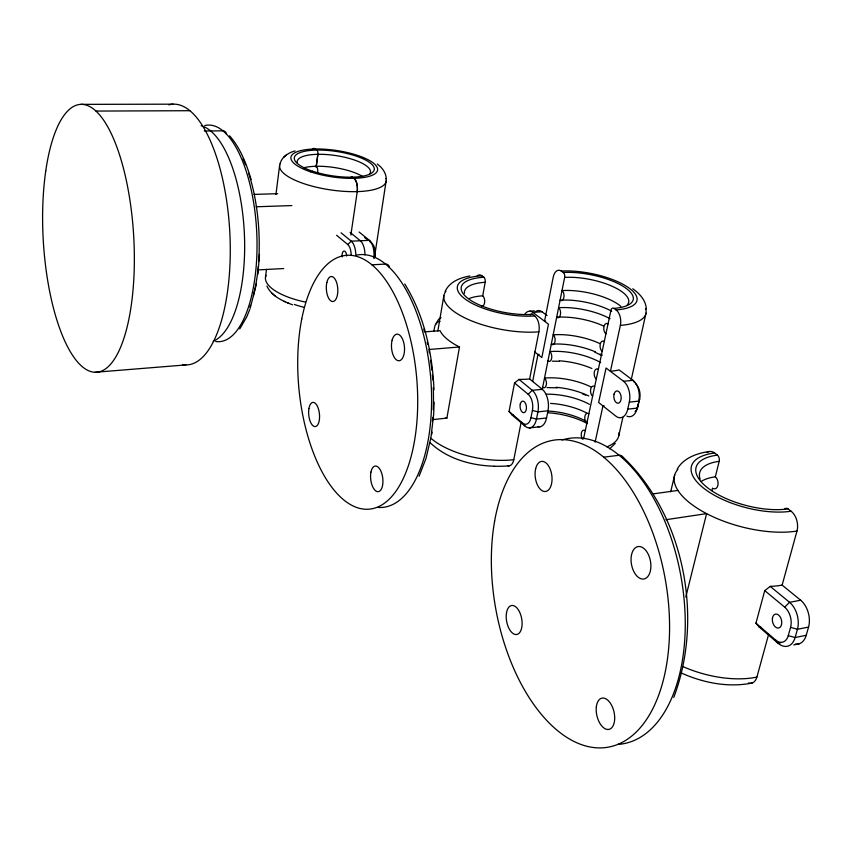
<?xml version="1.0" encoding="UTF-8"?>
<svg xmlns="http://www.w3.org/2000/svg" width="852" height="852" viewBox="0 0 852 852"><rect width="100%" height="100%" fill="white"/><g stroke="black" fill="none" stroke-linecap="round" stroke-linejoin="round"><path stroke-width="1.28" d="M434.137 402.176L433.679 414.157L431.016 436.948M259.477 254.322L257.9 274.206M265.494 277.251L266.495 269.37M275.952 194.458L279.605 165.544M316.241 166.268L317.849 154.308A3.323 1.491 88.5 0 0 316.891 150.069L315.41 148.983A9.947 4.441 88.4 0 0 312.865 148.738M316.135 167.365L317.902 154.308M350.854 235.067L357.244 191.604A10.309 4.803 88 0 0 354.017 178.345L352.43 177.173A3.44 1.597 88.2 0 0 350.939 177.663M374.379 258.06L374.773 255.451M375.168 252.842L386.105 181.125M433.828 331.471L434.403 328.084A11.214 5.687 85.6 0 1 440.005 321.555M437.832 330.991L443.871 295.665M432.497 419.631L446.885 418.108L459.484 346.988A62.334 23.643 10.5 0 1 440.058 330.693L424.307 331.897M481.721 306.07A5.378 2.833 86.2 0 0 484.65 302.172A5.378 2.833 86.2 0 0 482.722 295.814L485.171 282.3A3.855 2.034 86.6 0 0 483.861 277.262L481.912 275.782A11.513 6.071 86.5 0 0 477.258 275.76M546.537 417.991L536.472 419.088A16.06 8.765 83.8 0 1 525.173 426.192L512.159 415.03L509.059 411.452L514.544 382.953L519.049 379.428A62.058 24.112 10.5 0 0 529.635 378.97L542.319 389.321A16.039 8.85 84 0 1 547.985 410.802L546.537 417.991A16.007 8.818 83.8 0 1 537.591 426.511M507.494 465.618A11.651 6.22 83 0 0 513.799 459.675L521.147 422.219M529.635 378.97L538.879 331.843A12.024 6.635 85.7 0 0 534.651 315.943L532.543 314.335A47.201 16.923 10.5 0 1 468.036 298.466A47.201 16.923 10.5 0 1 483.861 277.262M532.649 381.504L537.974 354.496A60.034 23.664 11.6 0 1 539.082 354.411M524.715 314.409A14.516 7.998 85.7 0 1 532.873 312.396L548.454 324.197L541.84 357.552L534.641 351.897M522.532 423.007A12.056 6.56 83.8 0 0 530.977 417.65L532.415 410.44A12.077 6.582 84 0 0 528.176 394.274L514.544 382.953M256.516 283.556L250.19 308.243M542.192 389.705L564.642 277.411A3.749 2.13 86.8 0 0 563.31 272.512L561.287 271.074A11.214 6.347 86.7 0 0 553.236 277.113L544.534 321.215A60.545 22.791 11.5 0 1 545.653 321.14M430.867 437.875L425.947 458.621L419.067 476.204M583.524 438.876L610.916 310.384A3.898 2.311 86 0 1 613.855 308.371A46.029 15.986 11.4 0 0 625.613 287.976A46.029 15.986 11.4 0 0 563.31 272.512M595.101 442.199L602.95 405.882A60.034 23.664 11.6 0 0 604.079 405.754M613.855 308.371L616.06 309.926A11.694 6.922 85.7 0 1 620.362 325.379L610.437 371.28A60.545 22.791 11.5 0 0 619.159 369.928L632.972 380.333L634.538 382.463M618.893 435.308L622.887 417.31M631.162 380.013L646.008 313.142M627.743 409.141L629.308 402.133A15.592 9.223 83.8 0 0 623.526 381.27L606.06 368L598.636 402.517L615.858 416.138A15.57 9.191 83.7 0 0 627.743 409.141L637.189 408.119L639.66 399.087A11.64 6.954 83.8 0 0 635.326 383.528M670.684 491.764L674.646 475.171M711.889 490.614L712.517 488.089M713.252 488.547A6.465 4.068 80.9 0 0 717.948 484.98A6.465 4.068 80.9 0 0 715.329 476.811L719.194 461.326A4.622 2.929 81.5 0 0 717.405 455.106L714.604 452.976A13.824 8.701 81.4 0 0 707.043 452.55M685.775 597.092L706.596 513.628L665.923 519.709M780.613 642.845L778.164 643.335L759.207 627.061L755.948 623.174L764.745 590.606L770.24 586.389A75.828 34.176 15.2 0 0 782.136 585.111L800.656 600.223A19.692 12.737 76.1 0 1 808.559 627.083L806.216 635.304A19.66 12.673 76 0 1 795.363 644.112M748.439 682.963A14.271 8.797 75.7 0 0 756.906 677.074L768.611 634.431M782.136 585.111L796.971 531.052A14.633 9.638 78.9 0 0 791.093 511.221L787.993 508.868A57.829 24.122 14.7 0 1 708.193 488.249A57.829 24.122 14.7 0 1 717.405 455.117M755.948 623.174L775.597 640.012A14.825 9.447 76.2 0 0 788.27 635.624L790.581 627.381A14.846 9.5 76.3 0 0 784.681 607.156L764.745 590.606M280.01 163.722C281.852 156.853 288.54 152.678 295.048 150.9M673.74 697.447C703.805 618.403 684.614 515.013 622.279 456.438M249.796 309.361L246.75 316.848L239.763 328.893M639.66 399.087L637.189 408.119A15.517 9.234 83.7 0 1 626.891 416.117M445.149 291.427C449.409 281.874 460.165 277.624 469.846 276.027M677.127 469.196C683.677 457.801 697.213 453.147 709.556 451.485M615.25 443.455L609.595 448.823M784.681 607.156L789.559 602.311L800.656 600.223M528.176 394.263L532.255 390.312L542.319 389.321M351.173 255.142A10.309 4.771 86.9 0 0 347.744 244.513L351.248 241.18L369.385 240.349L371.909 243.384A10.235 4.856 87 0 1 375.157 256.729M283.482 157.418L286.421 154.84M793.755 644.9L799.272 643.771M806.216 635.304L795.118 637.53A19.745 12.62 76.1 0 1 778.164 643.335L775.597 640.012M808.559 627.083L797.44 629.277L790.581 627.381M752.092 683.038C728.077 687.862 702.943 682.782 680.886 672.803M653.271 493.872L677.926 490.422M603.674 457.183L619.042 455.266A6.294 4.356 -50.2 0 1 622.993 458.174M540.253 426.703L529.348 427.917M547.985 410.802L537.921 411.878L532.415 410.44M629.308 402.133L638.755 401.132A15.538 9.265 83.8 0 0 632.972 380.333L623.526 381.27M509.379 465.82C481.636 468.057 450.655 462.295 429.919 442.529M428.971 349.501L459.484 346.988M95.083 372.271L185.885 364.912M529.869 311.193L534.406 310.863M532.873 312.396L541.936 311.736L547.037 315.57M257.538 269.946L283.673 268.55M371.941 264.812L385.583 264.077A5.165 4.143 -50.8 0 1 389.385 267.315M256.143 206.78L291.895 205.577M254.12 194.394L277.699 193.692M546.984 387.585L557.432 387.873M552.288 361.184L559.189 361.248M204.299 131.006L222.851 130.814A4.388 3.855 -51.7 0 1 226.44 134.201M95.988 111.069L189.826 110.707M80.865 104.359L173.275 104.178M493.883 466.363L494.586 466.406M530.977 417.65L536.472 419.088L537.921 411.878A16.092 8.797 84 0 0 532.255 390.312L519.049 379.428M788.27 635.635L795.118 637.53L797.44 629.277A19.766 12.684 76.3 0 0 789.559 602.311L770.24 586.389M266.878 286.07C271.618 296.155 282.662 301.118 292.545 304.803M582.48 393.794L585.654 395.136M283.972 301.257L285.079 301.746M287.699 302.897L288.658 303.333M594.749 352.089L600.575 354.964M632.78 288.785C639.554 293.482 645.965 300.394 646.306 309.063M377.298 164.031C382.015 167.493 385.999 172.583 386.244 178.643M359.118 232.032L369.385 240.349A13.664 6.465 87 0 1 373.719 258.177M364.709 237.559L366.775 239.22M369.853 241.723L371.909 243.384M350.129 232.415L360.343 240.765A13.696 6.422 87 0 1 364.954 254.929M341.098 232.809L351.248 241.18A13.739 6.379 86.9 0 1 355.838 255.387M336.604 235.269L347.744 244.513M271.937 293.216L273.226 294.313M274.131 295.08L275.345 296.123M509.059 411.452L522.532 423.007L525.173 426.192M229.593 135.809C240.498 148.195 246.462 163.999 251.127 179.591M404.732 283.95C424.424 315.549 432.337 353.143 434.009 389.96M638.095 406.053A11.619 6.933 83.7 0 1 635.113 411.473M546.292 394.21A40.917 16.827 11.7 0 1 589.435 404.327M582.523 439.206A5.282 3.014 83 0 1 581.554 432.358A5.282 3.014 83 0 1 585.271 430.686M590.67 386.787A41.098 16.539 11.7 0 0 544.503 378.107A5.123 2.844 84.4 0 1 546.313 384.923A5.123 2.844 84.4 0 1 542.671 387.309M586.847 423.295A5.304 3.046 83.4 0 1 584.941 416.213A5.304 3.046 83.4 0 1 588.86 413.848M555.951 387.287A40.992 16.699 11.7 0 1 588.721 395.978M610.053 318.712A41.844 15.283 11.4 0 0 558.582 307.721A5.208 2.939 86 0 1 560.435 314.569A5.208 2.939 86 0 1 556.676 317.253A41.737 15.453 11.5 0 1 603.557 325.997M602.183 351.333A5.4 3.163 85.1 0 1 600.223 344.208A5.4 3.163 85.1 0 1 604.27 341.545M620.842 306.326A42.025 14.963 11.4 0 0 562.011 290.585A5.229 2.961 86.4 0 1 563.875 297.454A5.229 2.961 86.4 0 1 560.083 300.202A41.918 15.144 11.4 0 1 611.661 311.193M605.921 333.814A5.421 3.184 85.5 0 1 603.951 326.667A5.421 3.184 85.5 0 1 608.03 323.93M599.84 343.558A41.556 15.773 11.5 0 0 553.161 334.825A5.176 2.907 85.4 0 1 554.993 341.663A5.176 2.907 85.4 0 1 551.287 344.229A41.45 15.943 11.6 0 1 595.442 351.865M596.272 379.055A5.357 3.12 84.4 0 1 594.334 371.951A5.357 3.12 84.4 0 1 598.338 369.406M600.117 354.07A41.45 15.943 11.6 0 1 602.257 355.241M600.692 362.601A41.375 16.071 11.6 0 0 549.817 351.588A5.155 2.876 85 0 1 551.638 358.415A5.155 2.876 85 0 1 547.942 360.907M592.63 396.191A5.336 3.088 84 0 1 590.702 389.087A5.336 3.088 84 0 1 594.664 386.616M559.423 360.822A41.279 16.241 11.6 0 1 591.927 368.511M645.475 308.562A61.237 21.609 11.4 0 1 620.362 325.379M619.021 432.741A59.374 24.751 11.7 0 1 606.901 446.81M561.287 271.074A49.874 17.317 11.4 0 1 628.744 287.827A49.874 17.317 11.4 0 1 616.049 309.926M547.783 411.079A40.747 17.115 11.8 0 1 587.028 421.846M564.642 277.411A42.163 14.718 11.4 0 1 611.885 286.155A42.163 14.718 11.4 0 1 627.242 305.005M548.209 412.783A44.41 18.733 11.8 0 1 587.411 423.614M550.584 403.422A40.821 16.987 11.7 0 1 586.804 413.071M535.759 311.523A14.473 8.041 85.7 0 1 541.936 311.736M356.722 255.078A126.884 59.704 84.8 0 1 430.654 377.372A126.884 59.704 84.8 0 1 378 507.451M423.774 329.149A121.655 57.499 84.8 0 1 424.339 331.13M427.203 342.323A121.655 57.499 84.8 0 1 427.672 344.4M428.961 350.704A121.655 57.499 84.8 0 1 429.365 352.834M430.611 360.332A121.655 57.499 84.8 0 1 431.9 370.109M432.347 374.475A121.655 57.499 84.8 0 1 432.805 379.949M433.253 387.607A121.655 57.499 84.8 0 1 433.221 409.695M432.731 417.459A121.655 57.499 84.8 0 1 432.39 421.271M436.341 323.973A14.953 7.593 85.6 0 1 441.027 317.679M469.452 298.402A43.079 15.837 10.5 0 1 482.722 295.814M538.879 331.843A62.782 22.876 10.5 0 1 468.909 319.777A62.782 22.876 10.5 0 1 445.958 291.299M513.799 459.675A60.822 26.156 10.7 0 1 430.814 438.152M534.662 315.943A51.131 18.339 10.5 0 1 464.734 298.764A51.131 18.339 10.5 0 1 481.912 275.782M431.772 434.264A49.278 21.449 10.7 0 1 432.134 432.134M464.457 293.365A43.228 15.581 10.5 0 1 485.171 282.3M530.285 314.889A4.004 2.215 85.9 0 1 532.543 314.335M513.564 415.009A61.514 25.027 10.6 0 1 512.159 415.03M446.885 418.108A61.248 25.464 10.6 0 1 445.947 417.597M303.887 167.737A36.924 11.577 8.4 0 1 362.632 176.502M316.284 166.268A4.643 2.077 88.2 0 1 317.455 173.35M385.828 178.558A53.793 16.699 8.4 0 1 331.886 190.102A53.793 16.699 8.4 0 1 280.17 163.904M297.252 162.636A37.03 11.374 8.4 0 1 336.38 155.66A37.03 11.374 8.4 0 1 369.768 173.883M350.992 177.663A3.44 1.597 88.2 0 1 352.483 177.173M353.974 178.345A10.309 4.803 88 0 1 357.19 191.604M305.346 302.077A52.355 19.266 8.1 0 1 266.037 275.345M304.207 307.316A42.44 15.815 8.1 0 1 294.355 304.462M201.147 125.766A108.843 42.706 86.9 0 1 244.226 230.977A108.843 42.706 86.9 0 1 213.192 341.247M204.746 125.542A108.449 43.175 87 0 1 256.697 231.691A108.449 43.175 87 0 1 215.748 341.503M243.033 158.749A103.997 41.599 87 0 1 245.589 164.745M248.72 173.446A103.997 41.599 87 0 1 258.667 261.468M258.284 266.367A103.997 41.599 87 0 1 253.417 295.623M250.563 305.272A103.997 41.599 87 0 1 249.924 307.071M168.856 104.86A130.537 49.821 86.9 0 1 229.816 232.564A130.537 49.821 86.9 0 1 182.509 364.581M342.153 256.942A4.974 2.3 86.9 0 1 343.942 251.042A4.974 2.3 86.9 0 1 346.668 256.026M561.894 440.015A155.096 86.712 79.6 0 1 680.812 575.664A155.096 86.712 79.6 0 1 617.785 744.424M701.313 481.401A52.728 22.535 14.9 0 1 715.329 476.811M796.971 531.052A76.882 32.578 14.8 0 1 706.883 513.777A76.882 32.578 14.8 0 1 677.926 469.314M756.906 677.074A74.039 36.764 16 0 1 683.293 666.743M791.093 511.221A62.654 26.135 14.7 0 1 704.572 488.899A62.654 26.135 14.7 0 1 714.615 452.987M700.163 479.165A52.952 22.205 14.8 0 1 719.194 461.326M784.639 509.059A4.878 3.216 79.2 0 1 787.993 508.868M760.804 626.966A75.04 35.337 15.6 0 1 759.207 627.061M614.058 394.093A6.22 3.674 83.8 0 0 618.009 403.273A6.22 3.674 83.8 0 0 620.416 393.869A6.22 3.674 83.8 0 0 614.058 394.093M301.746 319.053A127.427 59.129 84.8 0 0 366.892 509.272A127.427 59.129 84.8 0 0 404.444 318.435A127.427 59.129 84.8 0 0 301.746 319.053M308.935 408.534A12.152 5.368 84.4 0 0 315.102 426.596A12.152 5.368 84.4 0 0 318.265 408.342A12.152 5.368 84.4 0 0 308.935 408.534M326.859 282.427A12.546 5.719 86.3 0 0 332.525 301.544A12.546 5.719 86.3 0 0 336.796 283.077A12.546 5.719 86.3 0 0 326.859 282.427M392.122 340.14A13.344 6.486 85.4 0 0 398.438 360.747A13.344 6.486 85.4 0 0 403.443 341.492A13.344 6.486 85.4 0 0 392.122 340.14M370.929 472.168A12.929 6.06 83.2 0 0 377.809 491.7A12.929 6.06 83.2 0 0 381.515 472.679A12.929 6.06 83.2 0 0 370.929 472.168M520.263 404.093A5.826 3.163 83.9 0 0 523.735 412.719A5.826 3.163 83.9 0 0 525.759 403.933A5.826 3.163 83.9 0 0 520.263 404.093M310.682 171.859A43.803 13.376 8.4 0 0 377.574 170.155A43.803 13.376 8.4 0 0 314.516 149.004A43.803 13.376 8.4 0 0 310.682 171.859M312.588 171.209A40.427 12.354 8.4 0 0 374.262 169.591A40.427 12.354 8.4 0 0 315.975 150.09A40.427 12.354 8.4 0 0 312.588 171.209M45.752 170.964A134.169 45.262 86.6 0 0 95.317 372.271A134.169 45.262 86.6 0 0 124.307 171.699A134.169 45.262 86.6 0 0 45.752 170.964M772.413 618.275A7.157 4.558 76.4 0 0 778.579 628.052A7.157 4.558 76.4 0 0 780.187 616.869A7.157 4.558 76.4 0 0 772.413 618.275M494.618 521.19A155.895 86.031 79.7 0 0 602.758 747.822A155.895 86.031 79.7 0 0 644.123 512.276A155.895 86.031 79.7 0 0 494.618 521.19M506.493 612.844A14.729 7.647 79.8 0 0 516.131 634.559A14.729 7.647 79.8 0 0 519.858 612.609A14.729 7.647 79.8 0 0 506.493 612.844M535.674 468.632A15.166 8.318 82.4 0 0 544.779 491.529A15.166 8.318 82.4 0 0 550.232 469.218A15.166 8.318 82.4 0 0 535.674 468.632M631.46 555.163A16.465 9.628 79.6 0 0 643.26 579.062A16.465 9.628 79.6 0 0 648.191 554.141A16.465 9.628 79.6 0 0 631.46 555.163M596.336 706.819A16.018 8.754 77 0 0 608.53 729.461A16.018 8.754 77 0 0 611.459 705.009A16.018 8.754 77 0 0 596.336 706.819"/></g></svg>
